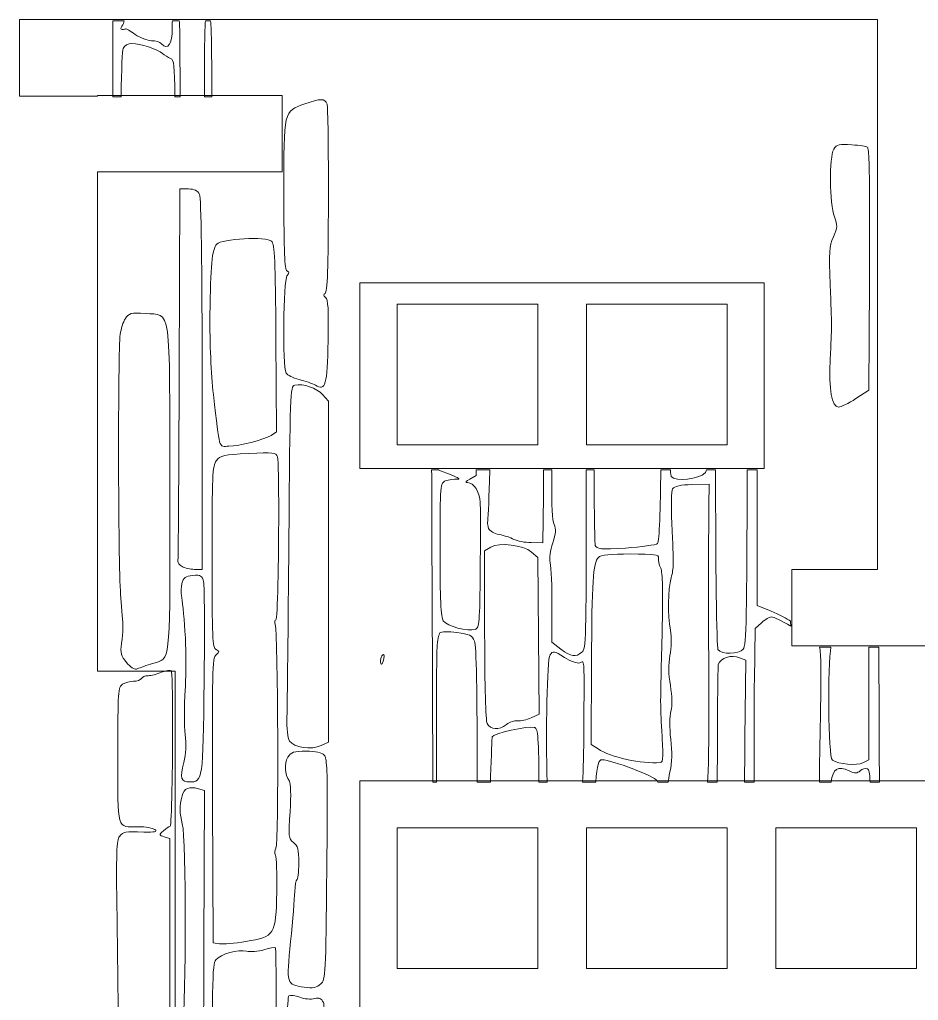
# Model space of a CAD drawing. Header units: centimetres. Extents: x -18.3 to 18.3, y -25.5 to 25.5.
# Drawn here: x -1.98 to 2.72, y 20.07 to 25.2 of the extents above; entities that cross this region are included whole.
import ezdxf

# ---------------------------------------------------------------- set-up
doc = ezdxf.new("R2010")
doc.units = ezdxf.units.CM
doc.header["$MEASUREMENT"] = 0
doc.layers.add('layer 1', color=7, linetype='Continuous')

msp = doc.modelspace()

# ---------------------------------------------------------------- linework, layer by layer
at = {"layer": 'layer 1', "color": 1, "lineweight": 9}
for points, knots in [([(-1.97826, 25.20175), (-1.97826, 25.20175), (-1.97826, 24.80188), (-1.97826, 24.80188), (-1.97826, 24.80188), (-1.97826, 24.80188), (-1.57164, 24.80188), (-1.57164, 24.80188), (-1.57164, 24.80188), (-1.57164, 24.80188), (-1.57164, 24.80524), (-1.57164, 24.80524), (-1.57164, 24.80524), (-1.57164, 24.80524), (-0.60547, 24.80524), (-0.60547, 24.80524), (-0.60547, 24.80524), (-0.60547, 24.80524), (-0.60547, 24.40535), (-0.60547, 24.40535), (-0.60547, 24.40535), (-0.60547, 24.40535), (-1.57164, 24.40535), (-1.57164, 24.40535), (-1.57164, 24.40535), (-1.57164, 24.40535), (-1.57164, 21.7928), (-1.57164, 21.7928), (-1.57164, 21.7928), (-1.57164, 21.7928), (-1.16516, 21.7928), (-1.16516, 21.7928), (-1.16516, 21.7928), (-1.16516, 21.7928), (-1.16516, 15.45714), (-1.16516, 15.45714), (-1.16516, 15.45714), (-1.16516, 15.45714), (-1.57164, 15.45714), (-1.57164, 15.45714), (-1.57164, 15.45714), (-1.57164, 15.45714), (-1.57164, 12.84796), (-1.57164, 12.84796), (-1.57164, 12.84796), (-1.57164, 12.84796), (-0.60547, 12.84796), (-0.60547, 12.84796), (-0.60547, 12.84796), (-0.60547, 12.84796), (-0.60547, 12.44795), (-0.60547, 12.44795), (-0.60547, 12.44795), (-0.60547, 12.44795), (-1.57164, 12.44795), (-1.57164, 12.44795), (-1.57164, 12.44795), (-1.57164, 12.44795), (-1.57164, 12.44731), (-1.57164, 12.44731), (-1.57164, 12.44731), (-1.57164, 12.44731), (-1.97826, 12.44731), (-1.97826, 12.44731), (-1.97826, 12.44731), (-1.97826, 12.44731), (-1.97826, 12.04734), (-1.97826, 12.04734), (-1.97826, 12.04734), (-1.97826, 12.04734), (2.50958, 12.04734), (2.50958, 12.04734), (2.50958, 12.04734), (2.50958, 12.04734), (2.50958, 14.94119), (2.50958, 14.94119), (2.50958, 14.94119), (2.50958, 14.94119), (2.07228, 14.94119), (2.07228, 14.94119), (2.07228, 14.94119), (2.07228, 14.94119), (2.07228, 15.34116), (2.07228, 15.34116), (2.07228, 15.34116), (2.07228, 15.34116), (3.17612, 15.34116), (3.17612, 15.34116), (3.17612, 15.34116), (3.17612, 15.34116), (3.17612, 15.34322), (3.17612, 15.34322), (3.17612, 15.34322), (3.17612, 15.34322), (6.14884, 15.34322), (6.14884, 15.34322), (6.14884, 15.34322), (6.14884, 15.34322), (6.14884, 21.92831), (6.14884, 21.92831), (6.14884, 21.92831), (6.14884, 21.92831), (3.85012, 21.92831), (3.85012, 21.92831), (3.85012, 21.92831), (3.85012, 21.92831), (3.85012, 21.92592), (3.85012, 21.92592), (3.85012, 21.92592), (3.85012, 21.92592), (2.06087, 21.92592), (2.06087, 21.92592), (2.06087, 21.92592), (2.06087, 21.92592), (2.06087, 22.3259), (2.06087, 22.3259), (2.06087, 22.3259), (2.06087, 22.3259), (2.50958, 22.3259), (2.50958, 22.3259), (2.50958, 22.3259), (2.50958, 22.3259), (2.50958, 25.20175), (2.50958, 25.20175), (2.50958, 25.20175), (2.50958, 25.20175), (-1.97826, 25.20175), (-1.97826, 25.20175)], [0, 0, 0, 0, 0.030303, 0.030303, 0.030303, 0.030303, 0.0606061, 0.0606061, 0.0606061, 0.0606061, 0.0909091, 0.0909091, 0.0909091, 0.0909091, 0.1212121, 0.1212121, 0.1212121, 0.1212121, 0.1515152, 0.1515152, 0.1515152, 0.1515152, 0.1818182, 0.1818182, 0.1818182, 0.1818182, 0.2121212, 0.2121212, 0.2121212, 0.2121212, 0.2424242, 0.2424242, 0.2424242, 0.2424242, 0.2727273, 0.2727273, 0.2727273, 0.2727273, 0.3030303, 0.3030303, 0.3030303, 0.3030303, 0.3333333, 0.3333333, 0.3333333, 0.3333333, 0.3636364, 0.3636364, 0.3636364, 0.3636364, 0.3939394, 0.3939394, 0.3939394, 0.3939394, 0.4242424, 0.4242424, 0.4242424, 0.4242424, 0.4545455, 0.4545455, 0.4545455, 0.4545455, 0.4848485, 0.4848485, 0.4848485, 0.4848485, 0.5151515, 0.5151515, 0.5151515, 0.5151515, 0.5454545, 0.5454545, 0.5454545, 0.5454545, 0.5757576, 0.5757576, 0.5757576, 0.5757576, 0.6060606, 0.6060606, 0.6060606, 0.6060606, 0.6363636, 0.6363636, 0.6363636, 0.6363636, 0.6666667, 0.6666667, 0.6666667, 0.6666667, 0.6969697, 0.6969697, 0.6969697, 0.6969697, 0.7272727, 0.7272727, 0.7272727, 0.7272727, 0.7575758, 0.7575758, 0.7575758, 0.7575758, 0.7878788, 0.7878788, 0.7878788, 0.7878788, 0.8181818, 0.8181818, 0.8181818, 0.8181818, 0.8484848, 0.8484848, 0.8484848, 0.8484848, 0.8787879, 0.8787879, 0.8787879, 0.8787879, 0.9090909, 0.9090909, 0.9090909, 0.9090909, 0.9393939, 0.9393939, 0.9393939, 0.9393939, 1, 1, 1, 1]), ([(0.7316, 23.71332), (0.7316, 23.71332), (0.7316, 22.97746), (0.7316, 22.97746), (0.7316, 22.97746), (0.7316, 22.97746), (-0.00425, 22.97746), (-0.00425, 22.97746), (-0.00425, 22.97746), (-0.00425, 22.97746), (-0.00425, 23.71332), (-0.00425, 23.71332), (-0.00425, 23.71332), (-0.00425, 23.71332), (0.7316, 23.71332), (0.7316, 23.71332)], [0, 0, 0, 0, 0.2, 0.2, 0.2, 0.2, 0.4, 0.4, 0.4, 0.4, 0.6, 0.6, 0.6, 0.6, 1, 1, 1, 1]), ([(1.72185, 23.71332), (1.72185, 23.71332), (1.72185, 22.97746), (1.72185, 22.97746), (1.72185, 22.97746), (1.72185, 22.97746), (0.98599, 22.97746), (0.98599, 22.97746), (0.98599, 22.97746), (0.98599, 22.97746), (0.98599, 23.71332), (0.98599, 23.71332), (0.98599, 23.71332), (0.98599, 23.71332), (1.72185, 23.71332), (1.72185, 23.71332)], [0, 0, 0, 0, 0.2, 0.2, 0.2, 0.2, 0.4, 0.4, 0.4, 0.4, 0.6, 0.6, 0.6, 0.6, 1, 1, 1, 1]), ([(0.7316, 20.97297), (0.7316, 20.97297), (0.7316, 20.23711), (0.7316, 20.23711), (0.7316, 20.23711), (0.7316, 20.23711), (-0.00425, 20.23711), (-0.00425, 20.23711), (-0.00425, 20.23711), (-0.00425, 20.23711), (-0.00425, 20.97297), (-0.00425, 20.97297), (-0.00425, 20.97297), (-0.00425, 20.97297), (0.7316, 20.97297), (0.7316, 20.97297)], [0, 0, 0, 0, 0.2, 0.2, 0.2, 0.2, 0.4, 0.4, 0.4, 0.4, 0.6, 0.6, 0.6, 0.6, 1, 1, 1, 1]), ([(1.72185, 20.97297), (1.72185, 20.97297), (1.72185, 20.23711), (1.72185, 20.23711), (1.72185, 20.23711), (1.72185, 20.23711), (0.98599, 20.23711), (0.98599, 20.23711), (0.98599, 20.23711), (0.98599, 20.23711), (0.98599, 20.97297), (0.98599, 20.97297), (0.98599, 20.97297), (0.98599, 20.97297), (1.72185, 20.97297), (1.72185, 20.97297)], [0, 0, 0, 0, 0.2, 0.2, 0.2, 0.2, 0.4, 0.4, 0.4, 0.4, 0.6, 0.6, 0.6, 0.6, 1, 1, 1, 1]), ([(2.71224, 20.97297), (2.71224, 20.97297), (2.71224, 20.23711), (2.71224, 20.23711), (2.71224, 20.23711), (2.71224, 20.23711), (1.97636, 20.23711), (1.97636, 20.23711), (1.97636, 20.23711), (1.97636, 20.23711), (1.97636, 20.97297), (1.97636, 20.97297), (1.97636, 20.97297), (1.97636, 20.97297), (2.71224, 20.97297), (2.71224, 20.97297)], [0, 0, 0, 0, 0.2, 0.2, 0.2, 0.2, 0.4, 0.4, 0.4, 0.4, 0.6, 0.6, 0.6, 0.6, 1, 1, 1, 1])]:
    msp.add_open_spline(points, degree=3, knots=knots, dxfattribs=at)
at = {"layer": 'layer 1', "color": 2, "lineweight": 9}
for points, knots in [([(-1.13814, 24.7983), (-1.13911, 24.92597), (-1.1402, 25.06927), (-1.14053, 25.11702), (-1.14053, 25.11702), (-1.14075, 25.15162), (-1.14139, 25.17659), (-1.14292, 25.1948), (-1.14292, 25.1948), (-1.14292, 25.1948), (-1.17927, 25.1948), (-1.17927, 25.1948), (-1.17927, 25.1948), (-1.17991, 25.1845), (-1.18013, 25.17203), (-1.18013, 25.15684), (-1.18013, 25.15684), (-1.18013, 25.07308), (-1.20335, 25.03869), (-1.23546, 25.07494), (-1.23546, 25.07494), (-1.24359, 25.08405), (-1.26725, 25.09152), (-1.28817, 25.09152), (-1.28817, 25.09152), (-1.3091, 25.09152), (-1.34729, 25.10618), (-1.37312, 25.12418), (-1.37312, 25.12418), (-1.39895, 25.14218), (-1.4215, 25.15542), (-1.42326, 25.15348), (-1.42326, 25.15348), (-1.42497, 25.15162), (-1.43311, 25.15001), (-1.44102, 25.15001), (-1.44102, 25.15001), (-1.45091, 25.15001), (-1.45144, 25.15598), (-1.44278, 25.16834), (-1.44278, 25.16834), (-1.43658, 25.17723), (-1.43278, 25.18622), (-1.43106, 25.1948), (-1.43106, 25.1948), (-1.43106, 25.1948), (-1.49127, 25.1948), (-1.49127, 25.1948), (-1.49127, 25.1948), (-1.49127, 25.1948), (-1.49127, 24.83626), (-1.49127, 24.83626), (-1.49127, 24.83626), (-1.49127, 24.81988), (-1.49138, 24.81327), (-1.49138, 24.7983), (-1.49138, 24.7983), (-1.49138, 24.7983), (-1.44767, 24.7983), (-1.44767, 24.7983), (-1.44767, 24.7983), (-1.44527, 24.94658), (-1.44169, 25.04228), (-1.43725, 25.05127), (-1.43725, 25.05127), (-1.4302, 25.06527), (-1.40937, 25.07688), (-1.39092, 25.07688), (-1.39092, 25.07688), (-1.34751, 25.07688), (-1.25618, 25.04736), (-1.23124, 25.02533), (-1.23124, 25.02533), (-1.22059, 25.01592), (-1.2016, 25.00409), (-1.18913, 24.9991), (-1.18913, 24.9991), (-1.17058, 24.9917), (-1.16711, 24.96265), (-1.16666, 24.7983), (-1.16666, 24.7983), (-1.16666, 24.7983), (-1.13814, 24.7983), (-1.13814, 24.7983)], [0, 0, 0, 0, 0.0454545, 0.0454545, 0.0454545, 0.0454545, 0.0909091, 0.0909091, 0.0909091, 0.0909091, 0.1363636, 0.1363636, 0.1363636, 0.1363636, 0.1818182, 0.1818182, 0.1818182, 0.1818182, 0.2272727, 0.2272727, 0.2272727, 0.2272727, 0.2727273, 0.2727273, 0.2727273, 0.2727273, 0.3181818, 0.3181818, 0.3181818, 0.3181818, 0.3636364, 0.3636364, 0.3636364, 0.3636364, 0.4090909, 0.4090909, 0.4090909, 0.4090909, 0.4545455, 0.4545455, 0.4545455, 0.4545455, 0.5, 0.5, 0.5, 0.5, 0.5454545, 0.5454545, 0.5454545, 0.5454545, 0.5909091, 0.5909091, 0.5909091, 0.5909091, 0.6363636, 0.6363636, 0.6363636, 0.6363636, 0.6818182, 0.6818182, 0.6818182, 0.6818182, 0.7272727, 0.7272727, 0.7272727, 0.7272727, 0.7727273, 0.7727273, 0.7727273, 0.7727273, 0.8181818, 0.8181818, 0.8181818, 0.8181818, 0.8636364, 0.8636364, 0.8636364, 0.8636364, 0.9090909, 0.9090909, 0.9090909, 0.9090909, 1, 1, 1, 1]), ([(-0.97304, 24.7983), (-0.97326, 25.02004), (-0.97464, 25.14392), (-0.9792, 25.1948), (-0.9792, 25.1948), (-0.9792, 25.1948), (-1.00623, 25.1948), (-1.00623, 25.1948), (-1.00623, 25.1948), (-1.01056, 25.14467), (-1.01164, 25.03978), (-1.01164, 24.82399), (-1.01164, 24.82399), (-1.01164, 24.81435), (-1.01164, 24.80763), (-1.01164, 24.7983), (-1.01164, 24.7983), (-1.01164, 24.7983), (-0.97304, 24.7983), (-0.97304, 24.7983)], [0, 0, 0, 0, 0.1666667, 0.1666667, 0.1666667, 0.1666667, 0.3333333, 0.3333333, 0.3333333, 0.3333333, 0.5, 0.5, 0.5, 0.5, 0.6666667, 0.6666667, 0.6666667, 0.6666667, 1, 1, 1, 1]), ([(-0.36324, 24.25607), (-0.3641, 23.9022), (-0.36843, 23.77439), (-0.37974, 23.7692), (-0.37974, 23.7692), (-0.39101, 23.76398), (-0.39057, 23.75856), (-0.37788, 23.74848), (-0.37788, 23.74848), (-0.36465, 23.73795), (-0.3616, 23.68632), (-0.36496, 23.5213), (-0.36496, 23.5213), (-0.36952, 23.28838), (-0.37799, 23.25844), (-0.43051, 23.28882), (-0.43051, 23.28882), (-0.44667, 23.29815), (-0.48549, 23.31203), (-0.51685, 23.31961), (-0.51685, 23.31961), (-0.5482, 23.32723), (-0.57878, 23.34219), (-0.58475, 23.35284), (-0.58475, 23.35284), (-0.603, 23.38527), (-0.59853, 23.83874), (-0.57978, 23.86129), (-0.57978, 23.86129), (-0.56686, 23.8767), (-0.56686, 23.88192), (-0.57978, 23.88734), (-0.57978, 23.88734), (-0.59225, 23.89242), (-0.59606, 23.98585), (-0.59606, 24.28635), (-0.59606, 24.28635), (-0.59606, 24.73297), (-0.59919, 24.71932), (-0.48679, 24.76064), (-0.48679, 24.76064), (-0.40587, 24.79047), (-0.38048, 24.79027), (-0.37018, 24.76), (-0.37018, 24.76), (-0.36563, 24.74664), (-0.36246, 24.51991), (-0.36324, 24.25607)], [0, 0, 0, 0, 0.0769231, 0.0769231, 0.0769231, 0.0769231, 0.1538462, 0.1538462, 0.1538462, 0.1538462, 0.2307692, 0.2307692, 0.2307692, 0.2307692, 0.3076923, 0.3076923, 0.3076923, 0.3076923, 0.3846154, 0.3846154, 0.3846154, 0.3846154, 0.4615385, 0.4615385, 0.4615385, 0.4615385, 0.5384615, 0.5384615, 0.5384615, 0.5384615, 0.6153846, 0.6153846, 0.6153846, 0.6153846, 0.6923077, 0.6923077, 0.6923077, 0.6923077, 0.7692308, 0.7692308, 0.7692308, 0.7692308, 0.8461538, 0.8461538, 0.8461538, 0.8461538, 1, 1, 1, 1]), ([(2.46748, 24.17037), (2.46737, 24.07805), (2.46673, 23.96372), (2.4664, 23.82235), (2.4664, 23.82235), (2.4664, 23.82235), (2.46356, 23.26288), (2.46356, 23.26288), (2.46356, 23.26288), (2.46356, 23.26288), (2.39555, 23.21894), (2.39555, 23.21894), (2.39555, 23.21894), (2.35814, 23.19464), (2.31746, 23.17481), (2.30529, 23.1747), (2.30529, 23.1747), (2.2696, 23.17448), (2.25322, 23.26679), (2.26102, 23.42335), (2.26102, 23.42335), (2.27016, 23.60506), (2.27025, 23.59107), (2.26102, 23.81486), (2.26102, 23.81486), (2.25419, 23.98659), (2.25616, 24.01523), (2.27785, 24.06481), (2.27785, 24.06481), (2.30021, 24.11591), (2.30063, 24.12513), (2.28316, 24.17081), (2.28316, 24.17081), (2.25736, 24.23796), (2.25538, 24.48389), (2.28035, 24.52424), (2.28035, 24.52424), (2.29566, 24.54899), (2.30954, 24.55235), (2.37408, 24.54715), (2.37408, 24.54715), (2.41574, 24.54368), (2.45263, 24.53782), (2.45598, 24.53401), (2.45598, 24.53401), (2.46423, 24.52468), (2.46737, 24.44712), (2.46726, 24.17037), (2.46726, 24.17037), (2.46726, 24.17037), (2.46748, 24.17037), (2.46748, 24.17037)], [0, 0, 0, 0, 0.0714286, 0.0714286, 0.0714286, 0.0714286, 0.1428571, 0.1428571, 0.1428571, 0.1428571, 0.2142857, 0.2142857, 0.2142857, 0.2142857, 0.2857143, 0.2857143, 0.2857143, 0.2857143, 0.3571429, 0.3571429, 0.3571429, 0.3571429, 0.4285714, 0.4285714, 0.4285714, 0.4285714, 0.5, 0.5, 0.5, 0.5, 0.5714286, 0.5714286, 0.5714286, 0.5714286, 0.6428571, 0.6428571, 0.6428571, 0.6428571, 0.7142857, 0.7142857, 0.7142857, 0.7142857, 0.7857143, 0.7857143, 0.7857143, 0.7857143, 0.8571429, 0.8571429, 0.8571429, 0.8571429, 1, 1, 1, 1]), ([(-1.02381, 23.29262), (-1.02381, 23.29262), (-1.02381, 22.3259), (-1.02381, 22.3259), (-1.02381, 22.3259), (-1.02381, 22.3259), (-1.06363, 22.3259), (-1.06363, 22.3259), (-1.06363, 22.3259), (-1.08543, 22.3259), (-1.11459, 22.33262), (-1.12839, 22.34097), (-1.12839, 22.34097), (-1.14217, 22.34933), (-1.15203, 22.36083), (-1.15031, 22.36658), (-1.15031, 22.36658), (-1.14855, 22.37233), (-1.14564, 22.81333), (-1.14378, 23.34653), (-1.14378, 23.34653), (-1.14378, 23.34653), (-1.14031, 24.31595), (-1.14031, 24.31595), (-1.14031, 24.31595), (-1.14031, 24.31595), (-1.09551, 24.31595), (-1.09551, 24.31595), (-1.09551, 24.31595), (-1.06438, 24.31595), (-1.04657, 24.30718), (-1.03724, 24.28765), (-1.03724, 24.28765), (-1.02836, 24.26888), (-1.02381, 23.93105), (-1.02381, 23.29262)], [0, 0, 0, 0, 0.1, 0.1, 0.1, 0.1, 0.2, 0.2, 0.2, 0.2, 0.3, 0.3, 0.3, 0.3, 0.4, 0.4, 0.4, 0.4, 0.5, 0.5, 0.5, 0.5, 0.6, 0.6, 0.6, 0.6, 0.7, 0.7, 0.7, 0.7, 0.8, 0.8, 0.8, 0.8, 1, 1, 1, 1]), ([(-0.63391, 23.0445), (-0.63391, 23.0445), (-0.66265, 23.02703), (-0.66265, 23.02703), (-0.66265, 23.02703), (-0.70322, 23.00262), (-0.82679, 22.97085), (-0.88386, 22.97019), (-0.88386, 22.97019), (-0.93874, 22.96955), (-0.93041, 22.94211), (-0.96468, 23.24044), (-0.96468, 23.24044), (-0.97715, 23.34828), (-0.98409, 23.50916), (-0.98267, 23.65747), (-0.98267, 23.65747), (-0.9804, 23.91466), (-0.97226, 23.99951), (-0.94732, 24.02773), (-0.94732, 24.02773), (-0.92279, 24.05539), (-0.6849, 24.06775), (-0.66082, 24.04258), (-0.66082, 24.04258), (-0.64443, 24.02545), (-0.64074, 23.94538), (-0.6376, 23.53335), (-0.6376, 23.53335), (-0.6376, 23.53335), (-0.63391, 23.0445), (-0.63391, 23.0445)], [0, 0, 0, 0, 0.1111111, 0.1111111, 0.1111111, 0.1111111, 0.2222222, 0.2222222, 0.2222222, 0.2222222, 0.3333333, 0.3333333, 0.3333333, 0.3333333, 0.4444444, 0.4444444, 0.4444444, 0.4444444, 0.5555556, 0.5555556, 0.5555556, 0.5555556, 0.6666667, 0.6666667, 0.6666667, 0.6666667, 0.7777778, 0.7777778, 0.7777778, 0.7777778, 1, 1, 1, 1]), ([(1.91626, 23.8241), (1.91626, 23.8241), (1.91626, 22.85293), (1.91626, 22.85293), (1.91626, 22.85293), (1.91626, 22.85293), (-0.19866, 22.85293), (-0.19866, 22.85293), (-0.19866, 22.85293), (-0.19866, 22.85293), (-0.19866, 23.8241), (-0.19866, 23.8241), (-0.19866, 23.8241), (-0.19866, 23.8241), (1.91626, 23.8241), (1.91626, 23.8241)], [0, 0, 0, 0, 0.2, 0.2, 0.2, 0.2, 0.4, 0.4, 0.4, 0.4, 0.6, 0.6, 0.6, 0.6, 1, 1, 1, 1]), ([(-1.19249, 22.42907), (-1.19207, 21.80322), (-1.19727, 21.86104), (-1.29414, 21.8298), (-1.29414, 21.8298), (-1.32527, 21.81983), (-1.35816, 21.80831), (-1.36738, 21.80431), (-1.36738, 21.80431), (-1.3766, 21.80039), (-1.3997, 21.81569), (-1.41881, 21.83838), (-1.41881, 21.83838), (-1.44864, 21.87384), (-1.45222, 21.88762), (-1.44505, 21.93805), (-1.44505, 21.93805), (-1.43497, 22.00849), (-1.43486, 22.00207), (-1.45005, 22.19647), (-1.45005, 22.19647), (-1.46285, 22.35942), (-1.46469, 23.46609), (-1.45233, 23.55504), (-1.45233, 23.55504), (-1.44842, 23.58326), (-1.43617, 23.62056), (-1.4252, 23.63802), (-1.4252, 23.63802), (-1.4075, 23.66625), (-1.3959, 23.66916), (-1.32169, 23.66385), (-1.32169, 23.66385), (-1.18274, 23.654), (-1.19325, 23.72873), (-1.19283, 22.74151), (-1.19283, 22.74151), (-1.19272, 22.62195), (-1.19249, 22.51858), (-1.19249, 22.42907)], [0, 0, 0, 0, 0.0909091, 0.0909091, 0.0909091, 0.0909091, 0.1818182, 0.1818182, 0.1818182, 0.1818182, 0.2727273, 0.2727273, 0.2727273, 0.2727273, 0.3636364, 0.3636364, 0.3636364, 0.3636364, 0.4545455, 0.4545455, 0.4545455, 0.4545455, 0.5454545, 0.5454545, 0.5454545, 0.5454545, 0.6363636, 0.6363636, 0.6363636, 0.6363636, 0.7272727, 0.7272727, 0.7272727, 0.7272727, 0.8181818, 0.8181818, 0.8181818, 0.8181818, 1, 1, 1, 1]), ([(-0.36257, 23.20516), (-0.36257, 23.20516), (-0.36257, 21.42222), (-0.36257, 21.42222), (-0.36257, 21.42222), (-0.36257, 21.42222), (-0.40173, 21.40388), (-0.40173, 21.40388), (-0.40173, 21.40388), (-0.45175, 21.38045), (-0.5444, 21.39391), (-0.56631, 21.42774), (-0.56631, 21.42774), (-0.57695, 21.44424), (-0.58184, 21.49068), (-0.57989, 21.55674), (-0.57989, 21.55674), (-0.57825, 21.61359), (-0.57381, 22.0254), (-0.57023, 22.47203), (-0.57023, 22.47203), (-0.56381, 23.24705), (-0.56242, 23.28415), (-0.53951, 23.28915), (-0.53951, 23.28915), (-0.49493, 23.29878), (-0.42475, 23.27526), (-0.39362, 23.2401), (-0.39362, 23.2401), (-0.39362, 23.2401), (-0.36257, 23.20516), (-0.36257, 23.20516)], [0, 0, 0, 0, 0.1111111, 0.1111111, 0.1111111, 0.1111111, 0.2222222, 0.2222222, 0.2222222, 0.2222222, 0.3333333, 0.3333333, 0.3333333, 0.3333333, 0.4444444, 0.4444444, 0.4444444, 0.4444444, 0.5555556, 0.5555556, 0.5555556, 0.5555556, 0.6666667, 0.6666667, 0.6666667, 0.6666667, 0.7777778, 0.7777778, 0.7777778, 0.7777778, 1, 1, 1, 1]), ([(-0.62305, 22.62337), (-0.62327, 22.37614), (-0.62924, 22.06239), (-0.6376, 22.06239), (-0.6376, 22.06239), (-0.64507, 22.06239), (-0.64638, 22.05153), (-0.64085, 22.0369), (-0.64085, 22.0369), (-0.62622, 21.99838), (-0.62327, 20.88782), (-0.63771, 20.86688), (-0.63771, 20.86688), (-0.64454, 20.85721), (-0.64563, 20.84116), (-0.6403, 20.83141), (-0.6403, 20.83141), (-0.63488, 20.82163), (-0.63196, 20.73421), (-0.63369, 20.6369), (-0.63369, 20.6369), (-0.63749, 20.41386), (-0.64324, 20.40453), (-0.7948, 20.37934), (-0.7948, 20.37934), (-0.85303, 20.3697), (-0.91521, 20.36414), (-0.93299, 20.36709), (-0.93299, 20.36709), (-0.93299, 20.36709), (-0.96542, 20.37239), (-0.96542, 20.37239), (-0.96542, 20.37239), (-0.96542, 20.37239), (-0.96879, 21.11694), (-0.96879, 21.11694), (-0.96879, 21.11694), (-0.97184, 21.79453), (-0.9702, 21.8631), (-0.95079, 21.87915), (-0.95079, 21.87915), (-0.93104, 21.89553), (-0.93104, 21.89748), (-0.95068, 21.90606), (-0.95068, 21.90606), (-0.96979, 21.91431), (-0.97195, 21.96366), (-0.97195, 22.38958), (-0.97195, 22.38958), (-0.97195, 22.82005), (-0.96979, 22.86693), (-0.94926, 22.89459), (-0.94926, 22.89459), (-0.92941, 22.92128), (-0.90805, 22.92605), (-0.78155, 22.93256), (-0.78155, 22.93256), (-0.65168, 22.93916), (-0.63574, 22.93733), (-0.62977, 22.91464), (-0.62977, 22.91464), (-0.62502, 22.8962), (-0.62294, 22.77178), (-0.62305, 22.62337)], [0, 0, 0, 0, 0.0588235, 0.0588235, 0.0588235, 0.0588235, 0.1176471, 0.1176471, 0.1176471, 0.1176471, 0.1764706, 0.1764706, 0.1764706, 0.1764706, 0.2352941, 0.2352941, 0.2352941, 0.2352941, 0.2941176, 0.2941176, 0.2941176, 0.2941176, 0.3529412, 0.3529412, 0.3529412, 0.3529412, 0.4117647, 0.4117647, 0.4117647, 0.4117647, 0.4705882, 0.4705882, 0.4705882, 0.4705882, 0.5294118, 0.5294118, 0.5294118, 0.5294118, 0.5882353, 0.5882353, 0.5882353, 0.5882353, 0.6470588, 0.6470588, 0.6470588, 0.6470588, 0.7058824, 0.7058824, 0.7058824, 0.7058824, 0.7647059, 0.7647059, 0.7647059, 0.7647059, 0.8235294, 0.8235294, 0.8235294, 0.8235294, 0.8823529, 0.8823529, 0.8823529, 0.8823529, 1, 1, 1, 1]), ([(2.05448, 22.05381), (2.05448, 22.05415), (2.05373, 22.05437), (2.05329, 22.0547), (2.05329, 22.0547), (2.03832, 22.0665), (1.9933, 22.08994), (1.95314, 22.10685), (1.95314, 22.10685), (1.95314, 22.10685), (1.88015, 22.13768), (1.88015, 22.13768), (1.88015, 22.13768), (1.88015, 22.13768), (1.88015, 22.82211), (1.88015, 22.82211), (1.88015, 22.82211), (1.88015, 22.83024), (1.88015, 22.83796), (1.88015, 22.8461), (1.88015, 22.8461), (1.88015, 22.8461), (1.82708, 22.8461), (1.82708, 22.8461), (1.82708, 22.8461), (1.82588, 22.08475), (1.82241, 21.92614), (1.80703, 21.90878), (1.80703, 21.90878), (1.78295, 21.88154), (1.69397, 21.87993), (1.67444, 21.90651), (1.67444, 21.90651), (1.66686, 21.91692), (1.66253, 22.35553), (1.66144, 22.8461), (1.66144, 22.8461), (1.66144, 22.8461), (1.61371, 22.8461), (1.61371, 22.8461), (1.61371, 22.8461), (1.61176, 22.83827), (1.60938, 22.83341), (1.60687, 22.83035), (1.60687, 22.83035), (1.57791, 22.79769), (1.44999, 22.78403), (1.42983, 22.81149), (1.42983, 22.81149), (1.42841, 22.81344), (1.42699, 22.82733), (1.42558, 22.8461), (1.42558, 22.8461), (1.42558, 22.8461), (1.37514, 22.8461), (1.37514, 22.8461), (1.37514, 22.8461), (1.37372, 22.64983), (1.3682, 22.46998), (1.35843, 22.4614), (1.35843, 22.4614), (1.34954, 22.45337), (1.27425, 22.44273), (1.19126, 22.43765), (1.19126, 22.43765), (1.06076, 22.42962), (1.03926, 22.43146), (1.03243, 22.45142), (1.03243, 22.45142), (1.02971, 22.45956), (1.02744, 22.62153), (1.02604, 22.8461), (1.02604, 22.8461), (1.02604, 22.8461), (0.98547, 22.8461), (0.98547, 22.8461), (0.98547, 22.8461), (0.98547, 22.78459), (0.98569, 22.74356), (0.98569, 22.66774), (0.98569, 22.66774), (0.98569, 21.96519), (0.98416, 21.91062), (0.963, 21.89262), (0.963, 21.89262), (0.93004, 21.86429), (0.90681, 21.86777), (0.853, 21.90898), (0.853, 21.90898), (0.853, 21.90898), (0.80506, 21.94589), (0.80506, 21.94589), (0.80506, 21.94589), (0.80506, 21.94589), (0.80581, 22.13216), (0.80581, 22.13216), (0.80581, 22.13216), (0.80636, 22.23466), (0.80245, 22.33697), (0.79734, 22.35942), (0.79734, 22.35942), (0.79148, 22.38547), (0.79603, 22.42355), (0.80992, 22.46476), (0.80992, 22.46476), (0.82708, 22.51522), (0.82858, 22.53593), (0.81697, 22.56035), (0.81697, 22.56035), (0.80764, 22.57999), (0.80331, 22.66189), (0.80517, 22.78414), (0.80517, 22.78414), (0.80536, 22.80117), (0.80517, 22.82613), (0.80536, 22.8461), (0.80536, 22.8461), (0.80536, 22.8461), (0.76187, 22.8461), (0.76187, 22.8461), (0.76187, 22.8461), (0.76198, 22.8386), (0.7622, 22.83296), (0.7622, 22.8246), (0.7622, 22.8246), (0.76251, 22.79228), (0.76231, 22.75367), (0.76176, 22.70766), (0.76176, 22.70766), (0.76176, 22.70766), (0.75884, 22.46487), (0.75884, 22.46487), (0.75884, 22.46487), (0.75884, 22.46487), (0.69774, 22.46573), (0.69774, 22.46573), (0.69774, 22.46573), (0.66422, 22.46618), (0.62334, 22.47398), (0.60707, 22.48298), (0.60707, 22.48298), (0.59069, 22.49201), (0.55608, 22.50328), (0.53003, 22.50817), (0.53003, 22.50817), (0.50401, 22.51294), (0.47915, 22.52713), (0.47493, 22.53963), (0.47493, 22.53963), (0.47071, 22.5521), (0.46843, 22.56674), (0.46982, 22.57216), (0.46982, 22.57216), (0.47135, 22.57749), (0.47568, 22.67372), (0.4796, 22.78589), (0.4796, 22.78589), (0.4796, 22.78589), (0.48165, 22.8461), (0.48165, 22.8461), (0.48165, 22.8461), (0.48165, 22.8461), (0.40897, 22.8461), (0.40897, 22.8461), (0.40897, 22.8461), (0.40897, 22.8461), (0.40886, 22.81691), (0.40886, 22.81691), (0.40886, 22.81691), (0.40886, 22.81691), (0.37642, 22.79847), (0.37642, 22.79847), (0.37642, 22.79847), (0.35615, 22.78686), (0.35179, 22.77981), (0.3647, 22.7797), (0.3647, 22.7797), (0.39703, 22.77936), (0.42827, 22.73034), (0.43099, 22.67566), (0.43099, 22.67566), (0.43174, 22.662), (0.43208, 22.61545), (0.43196, 22.55155), (0.43196, 22.55155), (0.43196, 22.48764), (0.43163, 22.40641), (0.43088, 22.3232), (0.43088, 22.3232), (0.4285, 22.04568), (0.42633, 22.01976), (0.40483, 22.01216), (0.40483, 22.01216), (0.3672, 21.9986), (0.25611, 22.02812), (0.23767, 22.05653), (0.23767, 22.05653), (0.22498, 22.07628), (0.22084, 22.16762), (0.22084, 22.43015), (0.22084, 22.43015), (0.22084, 22.77742), (0.22084, 22.77753), (0.25003, 22.78859), (0.25003, 22.78859), (0.26608, 22.79466), (0.29375, 22.79847), (0.31154, 22.79728), (0.31154, 22.79728), (0.32976, 22.79597), (0.31558, 22.80594), (0.27922, 22.82005), (0.27922, 22.82005), (0.27922, 22.82005), (0.21434, 22.84532), (0.21434, 22.84532), (0.21434, 22.84532), (0.21434, 22.84532), (0.21434, 22.8461), (0.21434, 22.8461), (0.21434, 22.8461), (0.21434, 22.8461), (0.17682, 22.8461), (0.17682, 22.8461), (0.17682, 22.8461), (0.17821, 22.69432), (0.1781, 22.49623), (0.1791, 22.2223), (0.1791, 22.2223), (0.1791, 22.2223), (0.18266, 21.21239), (0.18266, 21.21239), (0.18266, 21.21239), (0.18266, 21.21239), (0.20231, 21.21239), (0.20231, 21.21239), (0.20231, 21.21239), (0.2012, 21.53883), (0.20165, 21.85507), (0.20546, 21.91614), (0.20546, 21.91614), (0.20773, 21.95228), (0.21412, 21.98733), (0.21987, 21.99393), (0.21987, 21.99393), (0.22562, 22.00043), (0.26544, 22.00143), (0.3084, 21.99588), (0.3084, 21.99588), (0.37415, 21.98755), (0.38889, 21.98027), (0.40094, 21.95033), (0.40094, 21.95033), (0.4105, 21.92656), (0.41494, 21.69299), (0.41516, 21.21239), (0.41516, 21.21239), (0.41516, 21.21239), (0.48449, 21.21239), (0.48449, 21.21239), (0.48449, 21.21239), (0.48479, 21.22303), (0.48501, 21.23214), (0.48546, 21.24344), (0.48546, 21.24344), (0.48957, 21.35181), (0.49282, 21.4449), (0.49293, 21.45009), (0.49293, 21.45009), (0.49315, 21.46614), (0.68594, 21.509), (0.7135, 21.49914), (0.7135, 21.49914), (0.73052, 21.49295), (0.73626, 21.47928), (0.73832, 21.21239), (0.73832, 21.21239), (0.73832, 21.21239), (0.78031, 21.21239), (0.78031, 21.21239), (0.78031, 21.21239), (0.77434, 21.46854), (0.77956, 21.8541), (0.79614, 21.8796), (0.79614, 21.8796), (0.80992, 21.90087), (0.81719, 21.89945), (0.87102, 21.86548), (0.87102, 21.86548), (0.90443, 21.84443), (0.93989, 21.83185), (0.95173, 21.83696), (0.95173, 21.83696), (0.97069, 21.84521), (0.97427, 21.86463), (0.97408, 21.7136), (0.97408, 21.7136), (0.97397, 21.66328), (0.97352, 21.59395), (0.973, 21.49914), (0.973, 21.49914), (0.97222, 21.36603), (0.9708, 21.27707), (0.96583, 21.21239), (0.96583, 21.21239), (0.96583, 21.21239), (1.03549, 21.21239), (1.03549, 21.21239), (1.03549, 21.21239), (1.04131, 21.30299), (1.05087, 21.33087), (1.06781, 21.33034), (1.06781, 21.33034), (1.11858, 21.32848), (1.34226, 21.24364), (1.35714, 21.22053), (1.35714, 21.22053), (1.35834, 21.21881), (1.35943, 21.21586), (1.36039, 21.21239), (1.36039, 21.21239), (1.36039, 21.21239), (1.41397, 21.21239), (1.41397, 21.21239), (1.41397, 21.21239), (1.41475, 21.22433), (1.41777, 21.24095), (1.42341, 21.26655), (1.42341, 21.26655), (1.43427, 21.31635), (1.43558, 21.36842), (1.42755, 21.43796), (1.42755, 21.43796), (1.42038, 21.4987), (1.42071, 21.55588), (1.4283, 21.58418), (1.4283, 21.58418), (1.43643, 21.61509), (1.43547, 21.66033), (1.42538, 21.7186), (1.42538, 21.7186), (1.41475, 21.78053), (1.41419, 21.82685), (1.4233, 21.87546), (1.4233, 21.87546), (1.43102, 21.91603), (1.43188, 21.9703), (1.42558, 22.00718), (1.42558, 22.00718), (1.41149, 22.08983), (1.41322, 22.21817), (1.42938, 22.28196), (1.42938, 22.28196), (1.4436, 22.33806), (1.44371, 22.33567), (1.43296, 22.56729), (1.43296, 22.56729), (1.42894, 22.6558), (1.43091, 22.73707), (1.4373, 22.74792), (1.4373, 22.74792), (1.44501, 22.76061), (1.48037, 22.7682), (1.53841, 22.76983), (1.53841, 22.76983), (1.53841, 22.76983), (1.6277, 22.77223), (1.6277, 22.77223), (1.6277, 22.77223), (1.6277, 22.77223), (1.62673, 22.66241), (1.62673, 22.66241), (1.62673, 22.66241), (1.62498, 22.48234), (1.62476, 22.05186), (1.62673, 21.62345), (1.62673, 21.62345), (1.62748, 21.42027), (1.62423, 21.24658), (1.61956, 21.21239), (1.61956, 21.21239), (1.61956, 21.21239), (1.67078, 21.21239), (1.67078, 21.21239), (1.67078, 21.21239), (1.67164, 21.54644), (1.67325, 21.82014), (1.67608, 21.82883), (1.67608, 21.82883), (1.68736, 21.86332), (1.74377, 21.8809), (1.7874, 21.86332), (1.7874, 21.86332), (1.7874, 21.86332), (1.81994, 21.8503), (1.81994, 21.8503), (1.81994, 21.8503), (1.81994, 21.8503), (1.81539, 21.44054), (1.81539, 21.44054), (1.81539, 21.44054), (1.81408, 21.31426), (1.81397, 21.28391), (1.8133, 21.21239), (1.8133, 21.21239), (1.8133, 21.21239), (1.86399, 21.21239), (1.86399, 21.21239), (1.86399, 21.21239), (1.86322, 21.43035), (1.86322, 21.63972), (1.86485, 21.74334), (1.86485, 21.74334), (1.86485, 21.74334), (1.86832, 22.01693), (1.86832, 22.01693), (1.86832, 22.01693), (1.86832, 22.01693), (1.90226, 22.04698), (1.90226, 22.04698), (1.90226, 22.04698), (1.92081, 22.06359), (1.94425, 22.07714), (1.95413, 22.07714), (1.95413, 22.07714), (1.96564, 22.07714), (2.00838, 22.05589), (2.05511, 22.02962), (2.05511, 22.02962), (2.05511, 22.02962), (2.05448, 22.05381), (2.05448, 22.05381)], [0, 0, 0, 0, 0.0091743, 0.0091743, 0.0091743, 0.0091743, 0.0183486, 0.0183486, 0.0183486, 0.0183486, 0.0275229, 0.0275229, 0.0275229, 0.0275229, 0.0366972, 0.0366972, 0.0366972, 0.0366972, 0.0458716, 0.0458716, 0.0458716, 0.0458716, 0.0550459, 0.0550459, 0.0550459, 0.0550459, 0.0642202, 0.0642202, 0.0642202, 0.0642202, 0.0733945, 0.0733945, 0.0733945, 0.0733945, 0.0825688, 0.0825688, 0.0825688, 0.0825688, 0.0917431, 0.0917431, 0.0917431, 0.0917431, 0.1009174, 0.1009174, 0.1009174, 0.1009174, 0.1100917, 0.1100917, 0.1100917, 0.1100917, 0.1192661, 0.1192661, 0.1192661, 0.1192661, 0.1284404, 0.1284404, 0.1284404, 0.1284404, 0.1376147, 0.1376147, 0.1376147, 0.1376147, 0.146789, 0.146789, 0.146789, 0.146789, 0.1559633, 0.1559633, 0.1559633, 0.1559633, 0.1651376, 0.1651376, 0.1651376, 0.1651376, 0.1743119, 0.1743119, 0.1743119, 0.1743119, 0.1834862, 0.1834862, 0.1834862, 0.1834862, 0.1926606, 0.1926606, 0.1926606, 0.1926606, 0.2018349, 0.2018349, 0.2018349, 0.2018349, 0.2110092, 0.2110092, 0.2110092, 0.2110092, 0.2201835, 0.2201835, 0.2201835, 0.2201835, 0.2293578, 0.2293578, 0.2293578, 0.2293578, 0.2385321, 0.2385321, 0.2385321, 0.2385321, 0.2477064, 0.2477064, 0.2477064, 0.2477064, 0.2568807, 0.2568807, 0.2568807, 0.2568807, 0.266055, 0.266055, 0.266055, 0.266055, 0.2752294, 0.2752294, 0.2752294, 0.2752294, 0.2844037, 0.2844037, 0.2844037, 0.2844037, 0.293578, 0.293578, 0.293578, 0.293578, 0.3027523, 0.3027523, 0.3027523, 0.3027523, 0.3119266, 0.3119266, 0.3119266, 0.3119266, 0.3211009, 0.3211009, 0.3211009, 0.3211009, 0.3302752, 0.3302752, 0.3302752, 0.3302752, 0.3394495, 0.3394495, 0.3394495, 0.3394495, 0.3486239, 0.3486239, 0.3486239, 0.3486239, 0.3577982, 0.3577982, 0.3577982, 0.3577982, 0.3669725, 0.3669725, 0.3669725, 0.3669725, 0.3761468, 0.3761468, 0.3761468, 0.3761468, 0.3853211, 0.3853211, 0.3853211, 0.3853211, 0.3944954, 0.3944954, 0.3944954, 0.3944954, 0.4036697, 0.4036697, 0.4036697, 0.4036697, 0.412844, 0.412844, 0.412844, 0.412844, 0.4220183, 0.4220183, 0.4220183, 0.4220183, 0.4311927, 0.4311927, 0.4311927, 0.4311927, 0.440367, 0.440367, 0.440367, 0.440367, 0.4495413, 0.4495413, 0.4495413, 0.4495413, 0.4587156, 0.4587156, 0.4587156, 0.4587156, 0.4678899, 0.4678899, 0.4678899, 0.4678899, 0.4770642, 0.4770642, 0.4770642, 0.4770642, 0.4862385, 0.4862385, 0.4862385, 0.4862385, 0.4954128, 0.4954128, 0.4954128, 0.4954128, 0.5045872, 0.5045872, 0.5045872, 0.5045872, 0.5137615, 0.5137615, 0.5137615, 0.5137615, 0.5229358, 0.5229358, 0.5229358, 0.5229358, 0.5321101, 0.5321101, 0.5321101, 0.5321101, 0.5412844, 0.5412844, 0.5412844, 0.5412844, 0.5504587, 0.5504587, 0.5504587, 0.5504587, 0.559633, 0.559633, 0.559633, 0.559633, 0.5688073, 0.5688073, 0.5688073, 0.5688073, 0.5779817, 0.5779817, 0.5779817, 0.5779817, 0.587156, 0.587156, 0.587156, 0.587156, 0.5963303, 0.5963303, 0.5963303, 0.5963303, 0.6055046, 0.6055046, 0.6055046, 0.6055046, 0.6146789, 0.6146789, 0.6146789, 0.6146789, 0.6238532, 0.6238532, 0.6238532, 0.6238532, 0.6330275, 0.6330275, 0.6330275, 0.6330275, 0.6422018, 0.6422018, 0.6422018, 0.6422018, 0.6513761, 0.6513761, 0.6513761, 0.6513761, 0.6605505, 0.6605505, 0.6605505, 0.6605505, 0.6697248, 0.6697248, 0.6697248, 0.6697248, 0.6788991, 0.6788991, 0.6788991, 0.6788991, 0.6880734, 0.6880734, 0.6880734, 0.6880734, 0.6972477, 0.6972477, 0.6972477, 0.6972477, 0.706422, 0.706422, 0.706422, 0.706422, 0.7155963, 0.7155963, 0.7155963, 0.7155963, 0.7247706, 0.7247706, 0.7247706, 0.7247706, 0.733945, 0.733945, 0.733945, 0.733945, 0.7431193, 0.7431193, 0.7431193, 0.7431193, 0.7522936, 0.7522936, 0.7522936, 0.7522936, 0.7614679, 0.7614679, 0.7614679, 0.7614679, 0.7706422, 0.7706422, 0.7706422, 0.7706422, 0.7798165, 0.7798165, 0.7798165, 0.7798165, 0.7889908, 0.7889908, 0.7889908, 0.7889908, 0.7981651, 0.7981651, 0.7981651, 0.7981651, 0.8073394, 0.8073394, 0.8073394, 0.8073394, 0.8165138, 0.8165138, 0.8165138, 0.8165138, 0.8256881, 0.8256881, 0.8256881, 0.8256881, 0.8348624, 0.8348624, 0.8348624, 0.8348624, 0.8440367, 0.8440367, 0.8440367, 0.8440367, 0.853211, 0.853211, 0.853211, 0.853211, 0.8623853, 0.8623853, 0.8623853, 0.8623853, 0.8715596, 0.8715596, 0.8715596, 0.8715596, 0.8807339, 0.8807339, 0.8807339, 0.8807339, 0.8899083, 0.8899083, 0.8899083, 0.8899083, 0.8990826, 0.8990826, 0.8990826, 0.8990826, 0.9082569, 0.9082569, 0.9082569, 0.9082569, 0.9174312, 0.9174312, 0.9174312, 0.9174312, 0.9266055, 0.9266055, 0.9266055, 0.9266055, 0.9357798, 0.9357798, 0.9357798, 0.9357798, 0.9449541, 0.9449541, 0.9449541, 0.9449541, 0.9541284, 0.9541284, 0.9541284, 0.9541284, 0.9633028, 0.9633028, 0.9633028, 0.9633028, 0.9724771, 0.9724771, 0.9724771, 0.9724771, 0.9816514, 0.9816514, 0.9816514, 0.9816514, 1, 1, 1, 1]), ([(0.73974, 21.56868), (0.73974, 21.56868), (0.69745, 21.54894), (0.69745, 21.54894), (0.69745, 21.54894), (0.67422, 21.53808), (0.64209, 21.53113), (0.62615, 21.53342), (0.62615, 21.53342), (0.61021, 21.5358), (0.58418, 21.52733), (0.56811, 21.51475), (0.56811, 21.51475), (0.52864, 21.4835), (0.48382, 21.4859), (0.46755, 21.52008), (0.46755, 21.52008), (0.45921, 21.53774), (0.4541, 21.71229), (0.4541, 21.98591), (0.4541, 21.98591), (0.4541, 21.98591), (0.4541, 22.42332), (0.4541, 22.42332), (0.4541, 22.42332), (0.4541, 22.42332), (0.48598, 22.44251), (0.48598, 22.44251), (0.48598, 22.44251), (0.52906, 22.46867), (0.6562, 22.45315), (0.69972, 22.41649), (0.69972, 22.41649), (0.69972, 22.41649), (0.73279, 22.38861), (0.73279, 22.38861), (0.73279, 22.38861), (0.73279, 22.38861), (0.73974, 21.56868), (0.73974, 21.56868)], [0, 0, 0, 0, 0.0909091, 0.0909091, 0.0909091, 0.0909091, 0.1818182, 0.1818182, 0.1818182, 0.1818182, 0.2727273, 0.2727273, 0.2727273, 0.2727273, 0.3636364, 0.3636364, 0.3636364, 0.3636364, 0.4545455, 0.4545455, 0.4545455, 0.4545455, 0.5454545, 0.5454545, 0.5454545, 0.5454545, 0.6363636, 0.6363636, 0.6363636, 0.6363636, 0.7272727, 0.7272727, 0.7272727, 0.7272727, 0.8181818, 0.8181818, 0.8181818, 0.8181818, 1, 1, 1, 1]), ([(1.38544, 21.35136), (1.38459, 21.32437), (1.38055, 21.31546), (1.37264, 21.31482), (1.37264, 21.31482), (1.27533, 21.30732), (1.11228, 21.34323), (1.04729, 21.38652), (1.04729, 21.38652), (1.04729, 21.38652), (1.0116, 21.41027), (1.0116, 21.41027), (1.0116, 21.41027), (1.0116, 21.41027), (1.01313, 21.8351), (1.01313, 21.8351), (1.01313, 21.8351), (1.01455, 22.26299), (1.02071, 22.35662), (1.04915, 22.38883), (1.04915, 22.38883), (1.05945, 22.40043), (1.11575, 22.4063), (1.21642, 22.4063), (1.21642, 22.4063), (1.34196, 22.4063), (1.36745, 22.40272), (1.36409, 22.38525), (1.36409, 22.38525), (1.36181, 22.37364), (1.36667, 22.34997), (1.37481, 22.33273), (1.37481, 22.33273), (1.38533, 22.3104), (1.38739, 22.21264), (1.38197, 21.99535), (1.38197, 21.99535), (1.37223, 21.60598), (1.37223, 21.61218), (1.38197, 21.45151), (1.38197, 21.45151), (1.38361, 21.42449), (1.3847, 21.40257), (1.38522, 21.38478), (1.38522, 21.38478), (1.38522, 21.37145), (1.386, 21.36039), (1.38522, 21.35136), (1.38522, 21.35136), (1.38522, 21.35136), (1.38544, 21.35136), (1.38544, 21.35136)], [0, 0, 0, 0, 0.0714286, 0.0714286, 0.0714286, 0.0714286, 0.1428571, 0.1428571, 0.1428571, 0.1428571, 0.2142857, 0.2142857, 0.2142857, 0.2142857, 0.2857143, 0.2857143, 0.2857143, 0.2857143, 0.3571429, 0.3571429, 0.3571429, 0.3571429, 0.4285714, 0.4285714, 0.4285714, 0.4285714, 0.5, 0.5, 0.5, 0.5, 0.5714286, 0.5714286, 0.5714286, 0.5714286, 0.6428571, 0.6428571, 0.6428571, 0.6428571, 0.7142857, 0.7142857, 0.7142857, 0.7142857, 0.7857143, 0.7857143, 0.7857143, 0.7857143, 0.8571429, 0.8571429, 0.8571429, 0.8571429, 1, 1, 1, 1]), ([(-1.01164, 21.9307), (-1.01186, 21.87135), (-1.0123, 21.80714), (-1.01305, 21.74107), (-1.01305, 21.74107), (-1.01892, 21.22119), (-1.02, 21.21381), (-1.08909, 21.21381), (-1.08909, 21.21381), (-1.13489, 21.21381), (-1.14097, 21.23389), (-1.1197, 21.31624), (-1.1197, 21.31624), (-1.10843, 21.36028), (-1.10603, 21.40877), (-1.11254, 21.46256), (-1.11254, 21.46256), (-1.11787, 21.50684), (-1.11776, 21.61153), (-1.11232, 21.69516), (-1.11232, 21.69516), (-1.10679, 21.77881), (-1.10734, 21.91712), (-1.11339, 22.0024), (-1.11339, 22.0024), (-1.11959, 22.08778), (-1.12773, 22.17076), (-1.13153, 22.18681), (-1.13153, 22.18681), (-1.13542, 22.20298), (-1.13434, 22.23261), (-1.12926, 22.25266), (-1.12926, 22.25266), (-1.12187, 22.28196), (-1.11048, 22.29021), (-1.0724, 22.29379), (-1.0724, 22.29379), (-1.0303, 22.29779), (-1.02369, 22.29379), (-1.01611, 22.25993), (-1.01611, 22.25993), (-1.01264, 22.24411), (-1.011, 22.10883), (-1.01164, 21.9307)], [0, 0, 0, 0, 0.0833333, 0.0833333, 0.0833333, 0.0833333, 0.1666667, 0.1666667, 0.1666667, 0.1666667, 0.25, 0.25, 0.25, 0.25, 0.3333333, 0.3333333, 0.3333333, 0.3333333, 0.4166667, 0.4166667, 0.4166667, 0.4166667, 0.5, 0.5, 0.5, 0.5, 0.5833333, 0.5833333, 0.5833333, 0.5833333, 0.6666667, 0.6666667, 0.6666667, 0.6666667, 0.75, 0.75, 0.75, 0.75, 0.8333333, 0.8333333, 0.8333333, 0.8333333, 1, 1, 1, 1]), ([(2.51955, 21.21239), (2.51814, 21.30593), (2.51717, 21.41441), (2.51695, 21.53364), (2.51695, 21.53364), (2.51695, 21.53364), (2.51609, 21.91898), (2.51609, 21.91898), (2.51609, 21.91898), (2.51609, 21.91898), (2.46315, 21.91898), (2.46315, 21.91898), (2.46315, 21.91898), (2.46315, 21.91898), (2.46315, 21.33012), (2.46315, 21.33012), (2.46315, 21.33012), (2.46315, 21.33012), (2.43191, 21.31395), (2.43191, 21.31395), (2.43191, 21.31395), (2.40077, 21.2979), (2.30335, 21.30657), (2.27296, 21.32795), (2.27296, 21.32795), (2.2506, 21.34367), (2.24694, 21.83241), (2.26558, 21.91898), (2.26558, 21.91898), (2.26558, 21.91898), (2.20581, 21.91898), (2.20581, 21.91898), (2.20581, 21.91898), (2.21406, 21.8849), (2.21503, 21.79314), (2.2107, 21.57224), (2.2107, 21.57224), (2.20701, 21.38544), (2.20528, 21.29474), (2.20495, 21.21239), (2.20495, 21.21239), (2.20495, 21.21239), (2.26733, 21.21239), (2.26733, 21.21239), (2.26733, 21.21239), (2.27372, 21.28272), (2.30063, 21.29996), (2.36061, 21.27185), (2.36061, 21.27185), (2.39047, 21.25786), (2.40261, 21.25797), (2.4178, 21.27218), (2.4178, 21.27218), (2.42844, 21.28205), (2.4459, 21.28641), (2.45674, 21.28174), (2.45674, 21.28174), (2.46315, 21.27891), (2.46759, 21.26372), (2.47051, 21.21239), (2.47051, 21.21239), (2.47051, 21.21239), (2.51955, 21.21239), (2.51955, 21.21239)], [0, 0, 0, 0, 0.0588235, 0.0588235, 0.0588235, 0.0588235, 0.1176471, 0.1176471, 0.1176471, 0.1176471, 0.1764706, 0.1764706, 0.1764706, 0.1764706, 0.2352941, 0.2352941, 0.2352941, 0.2352941, 0.2941176, 0.2941176, 0.2941176, 0.2941176, 0.3529412, 0.3529412, 0.3529412, 0.3529412, 0.4117647, 0.4117647, 0.4117647, 0.4117647, 0.4705882, 0.4705882, 0.4705882, 0.4705882, 0.5294118, 0.5294118, 0.5294118, 0.5294118, 0.5882353, 0.5882353, 0.5882353, 0.5882353, 0.6470588, 0.6470588, 0.6470588, 0.6470588, 0.7058824, 0.7058824, 0.7058824, 0.7058824, 0.7647059, 0.7647059, 0.7647059, 0.7647059, 0.8235294, 0.8235294, 0.8235294, 0.8235294, 0.8823529, 0.8823529, 0.8823529, 0.8823529, 1, 1, 1, 1]), ([(-0.07194, 21.86832), (-0.07129, 21.87765), (-0.0738, 21.88209), (-0.07869, 21.87873), (-0.07869, 21.87873), (-0.08518, 21.87418), (-0.0904, 21.86104), (-0.0904, 21.84943), (-0.0904, 21.84943), (-0.0904, 21.81916), (-0.0816, 21.82338), (-0.07369, 21.85757), (-0.07369, 21.85757), (-0.07282, 21.86168), (-0.07227, 21.86526), (-0.07205, 21.86832), (-0.07205, 21.86832), (-0.07205, 21.86832), (-0.07194, 21.86832), (-0.07194, 21.86832)], [0, 0, 0, 0, 0.1666667, 0.1666667, 0.1666667, 0.1666667, 0.3333333, 0.3333333, 0.3333333, 0.3333333, 0.5, 0.5, 0.5, 0.5, 0.6666667, 0.6666667, 0.6666667, 0.6666667, 1, 1, 1, 1]), ([(-1.17796, 21.53342), (-1.17774, 21.29701), (-1.18305, 20.98577), (-1.19088, 20.98274), (-1.19088, 20.98274), (-1.19683, 20.98047), (-1.21268, 20.96908), (-1.22624, 20.95736), (-1.22624, 20.95736), (-1.2499, 20.93686), (-1.24979, 20.93597), (-1.22157, 20.92698), (-1.22157, 20.92698), (-1.22157, 20.92698), (-1.19238, 20.91765), (-1.19238, 20.91765), (-1.19238, 20.91765), (-1.19238, 20.91765), (-1.19238, 20.19743), (-1.19238, 20.19743), (-1.19238, 20.19743), (-1.19238, 19.37867), (-1.18544, 19.42858), (-1.29958, 19.42858), (-1.29958, 19.42858), (-1.33244, 19.42858), (-1.36316, 19.42152), (-1.36793, 19.41294), (-1.36793, 19.41294), (-1.37356, 19.40264), (-1.38418, 19.40525), (-1.39917, 19.42067), (-1.39917, 19.42067), (-1.41175, 19.43347), (-1.43084, 19.44008), (-1.44158, 19.43541), (-1.44158, 19.43541), (-1.45427, 19.42988), (-1.4636, 19.43747), (-1.46816, 19.45699), (-1.46816, 19.45699), (-1.47196, 19.47348), (-1.4713, 19.48704), (-1.46663, 19.48704), (-1.46663, 19.48704), (-1.46196, 19.48704), (-1.45927, 19.62701), (-1.46055, 19.79798), (-1.46055, 19.79798), (-1.46196, 19.96905), (-1.46566, 20.28866), (-1.4688, 20.50833), (-1.4688, 20.50833), (-1.47358, 20.84421), (-1.47152, 20.91125), (-1.45569, 20.92914), (-1.45569, 20.92914), (-1.43367, 20.95389), (-1.43061, 20.95442), (-1.32855, 20.95172), (-1.32855, 20.95172), (-1.27234, 20.95019), (-1.25606, 20.95366), (-1.27018, 20.96442), (-1.27018, 20.96442), (-1.28081, 20.97255), (-1.31975, 20.97938), (-1.35662, 20.97949), (-1.35662, 20.97949), (-1.47272, 20.9798), (-1.46458, 20.95184), (-1.46458, 21.35376), (-1.46458, 21.35376), (-1.46458, 21.69127), (-1.46327, 21.7111), (-1.43953, 21.72543), (-1.43953, 21.72543), (-1.42575, 21.73379), (-1.39981, 21.74051), (-1.3819, 21.74051), (-1.3819, 21.74051), (-1.36413, 21.74051), (-1.34591, 21.74712), (-1.34144, 21.75515), (-1.34144, 21.75515), (-1.33699, 21.76317), (-1.32105, 21.76981), (-1.30597, 21.76981), (-1.30597, 21.76981), (-1.29089, 21.76981), (-1.2592, 21.77773), (-1.23579, 21.78728), (-1.23579, 21.78728), (-1.21224, 21.7968), (-1.18925, 21.8005), (-1.18469, 21.79531), (-1.18469, 21.79531), (-1.18013, 21.79008), (-1.17808, 21.67522), (-1.17796, 21.53342)], [0, 0, 0, 0, 0.0384615, 0.0384615, 0.0384615, 0.0384615, 0.0769231, 0.0769231, 0.0769231, 0.0769231, 0.1153846, 0.1153846, 0.1153846, 0.1153846, 0.1538462, 0.1538462, 0.1538462, 0.1538462, 0.1923077, 0.1923077, 0.1923077, 0.1923077, 0.2307692, 0.2307692, 0.2307692, 0.2307692, 0.2692308, 0.2692308, 0.2692308, 0.2692308, 0.3076923, 0.3076923, 0.3076923, 0.3076923, 0.3461538, 0.3461538, 0.3461538, 0.3461538, 0.3846154, 0.3846154, 0.3846154, 0.3846154, 0.4230769, 0.4230769, 0.4230769, 0.4230769, 0.4615385, 0.4615385, 0.4615385, 0.4615385, 0.5, 0.5, 0.5, 0.5, 0.5384615, 0.5384615, 0.5384615, 0.5384615, 0.5769231, 0.5769231, 0.5769231, 0.5769231, 0.6153846, 0.6153846, 0.6153846, 0.6153846, 0.6538462, 0.6538462, 0.6538462, 0.6538462, 0.6923077, 0.6923077, 0.6923077, 0.6923077, 0.7307692, 0.7307692, 0.7307692, 0.7307692, 0.7692308, 0.7692308, 0.7692308, 0.7692308, 0.8076923, 0.8076923, 0.8076923, 0.8076923, 0.8461538, 0.8461538, 0.8461538, 0.8461538, 0.8846154, 0.8846154, 0.8846154, 0.8846154, 0.9230769, 0.9230769, 0.9230769, 0.9230769, 1, 1, 1, 1]), ([(-0.3691, 21.05445), (-0.36932, 20.977), (-0.37018, 20.87968), (-0.37138, 20.7571), (-0.37138, 20.7571), (-0.3769, 20.20273), (-0.37799, 20.18126), (-0.40326, 20.15696), (-0.40326, 20.15696), (-0.42334, 20.13752), (-0.44339, 20.13386), (-0.49005, 20.14047), (-0.49005, 20.14047), (-0.58355, 20.15391), (-0.58377, 20.15469), (-0.5609, 20.37967), (-0.5609, 20.37967), (-0.54984, 20.48837), (-0.54007, 20.6052), (-0.5392, 20.63939), (-0.5392, 20.63939), (-0.53832, 20.67366), (-0.53334, 20.70166), (-0.52801, 20.70166), (-0.52801, 20.70166), (-0.5226, 20.70166), (-0.51826, 20.74082), (-0.51826, 20.78856), (-0.51826, 20.78856), (-0.51826, 20.86068), (-0.52293, 20.87935), (-0.5457, 20.89737), (-0.5457, 20.89737), (-0.57175, 20.91798), (-0.57284, 20.92675), (-0.56392, 21.05956), (-0.56392, 21.05956), (-0.55839, 21.14407), (-0.55959, 21.2072), (-0.56709, 21.21795), (-0.56709, 21.21795), (-0.59169, 21.25319), (-0.5955, 21.31048), (-0.57553, 21.34281), (-0.57553, 21.34281), (-0.55895, 21.3695), (-0.54309, 21.3747), (-0.47952, 21.3747), (-0.47952, 21.3747), (-0.43017, 21.3747), (-0.39676, 21.36723), (-0.38448, 21.35345), (-0.38448, 21.35345), (-0.37246, 21.33976), (-0.36832, 21.28694), (-0.3691, 21.05445)], [0, 0, 0, 0, 0.0666667, 0.0666667, 0.0666667, 0.0666667, 0.1333333, 0.1333333, 0.1333333, 0.1333333, 0.2, 0.2, 0.2, 0.2, 0.2666667, 0.2666667, 0.2666667, 0.2666667, 0.3333333, 0.3333333, 0.3333333, 0.3333333, 0.4, 0.4, 0.4, 0.4, 0.4666667, 0.4666667, 0.4666667, 0.4666667, 0.5333333, 0.5333333, 0.5333333, 0.5333333, 0.6, 0.6, 0.6, 0.6, 0.6666667, 0.6666667, 0.6666667, 0.6666667, 0.7333333, 0.7333333, 0.7333333, 0.7333333, 0.8, 0.8, 0.8, 0.8, 0.8666667, 0.8666667, 0.8666667, 0.8666667, 1, 1, 1, 1]), ([(-1.01067, 21.16923), (-1.01067, 21.16923), (-1.01403, 20.34809), (-1.01403, 20.34809), (-1.01403, 20.34809), (-1.01708, 19.58274), (-1.01892, 19.52578), (-1.04019, 19.51059), (-1.04019, 19.51059), (-1.05755, 19.49823), (-1.07143, 19.49973), (-1.09843, 19.51689), (-1.09843, 19.51689), (-1.13306, 19.5387), (-1.13414, 19.54359), (-1.13826, 19.68514), (-1.13826, 19.68514), (-1.14064, 19.76531), (-1.13523, 19.87705), (-1.1262, 19.93337), (-1.1262, 19.93337), (-1.10614, 20.05909), (-1.1069, 20.91656), (-1.1272, 20.99413), (-1.1272, 20.99413), (-1.14195, 21.05087), (-1.14237, 21.08603), (-1.12892, 21.14049), (-1.12892, 21.14049), (-1.11917, 21.18018), (-1.09149, 21.19212), (-1.04213, 21.17823), (-1.04213, 21.17823), (-1.04213, 21.17823), (-1.01067, 21.16923), (-1.01067, 21.16923)], [0, 0, 0, 0, 0.1, 0.1, 0.1, 0.1, 0.2, 0.2, 0.2, 0.2, 0.3, 0.3, 0.3, 0.3, 0.4, 0.4, 0.4, 0.4, 0.5, 0.5, 0.5, 0.5, 0.6, 0.6, 0.6, 0.6, 0.7, 0.7, 0.7, 0.7, 0.8, 0.8, 0.8, 0.8, 1, 1, 1, 1]), ([(3.89689, 21.21934), (3.89689, 21.21934), (3.89689, 16.02961), (3.89689, 16.02961), (3.89689, 16.02961), (3.89689, 16.02961), (-0.19866, 16.02961), (-0.19866, 16.02961), (-0.19866, 16.02961), (-0.19866, 16.02961), (-0.19866, 21.21934), (-0.19866, 21.21934), (-0.19866, 21.21934), (-0.19866, 21.21934), (3.89689, 21.21934), (3.89689, 21.21934)], [0, 0, 0, 0, 0.2, 0.2, 0.2, 0.2, 0.4, 0.4, 0.4, 0.4, 0.6, 0.6, 0.6, 0.6, 1, 1, 1, 1]), ([(-0.62533, 18.46502), (-0.63424, 18.44797), (-0.63402, 18.39481), (-0.63205, 18.22798), (-0.63205, 18.22798), (-0.63055, 18.09312), (-0.63391, 17.96695), (-0.63965, 17.94754), (-0.63965, 17.94754), (-0.64616, 17.92518), (-0.6453, 17.91562), (-0.63716, 17.92138), (-0.63716, 17.92138), (-0.6248, 17.92996), (-0.6236, 17.85619), (-0.63043, 17.48257), (-0.63043, 17.48257), (-0.63324, 17.32546), (-0.62174, 17.3361), (-0.80357, 17.3245), (-0.80357, 17.3245), (-0.9073, 17.31788), (-0.93235, 17.3205), (-0.94937, 17.33979), (-0.94937, 17.33979), (-0.96751, 17.36018), (-0.96998, 17.43028), (-0.96998, 17.91802), (-0.96998, 17.91802), (-0.96998, 18.28589), (-0.9714, 18.415), (-0.97964, 18.4558), (-0.97964, 18.4558), (-0.97401, 18.55364), (-0.9727, 18.78709), (-0.9727, 19.32507), (-0.9727, 19.32507), (-0.9727, 20.14924), (-0.97031, 20.26327), (-0.95273, 20.28321), (-0.95273, 20.28321), (-0.92507, 20.31437), (-0.83559, 20.33954), (-0.79121, 20.32857), (-0.79121, 20.32857), (-0.77102, 20.32349), (-0.73014, 20.32684), (-0.70029, 20.33584), (-0.70029, 20.33584), (-0.67046, 20.34496), (-0.64346, 20.3494), (-0.64018, 20.34581), (-0.64018, 20.34581), (-0.63694, 20.34215), (-0.63358, 19.90048), (-0.6326, 19.36434), (-0.6326, 19.36434), (-0.63163, 18.80239), (-0.63077, 18.56589), (-0.62533, 18.46502)], [0, 0, 0, 0, 0.0625, 0.0625, 0.0625, 0.0625, 0.125, 0.125, 0.125, 0.125, 0.1875, 0.1875, 0.1875, 0.1875, 0.25, 0.25, 0.25, 0.25, 0.3125, 0.3125, 0.3125, 0.3125, 0.375, 0.375, 0.375, 0.375, 0.4375, 0.4375, 0.4375, 0.4375, 0.5, 0.5, 0.5, 0.5, 0.5625, 0.5625, 0.5625, 0.5625, 0.625, 0.625, 0.625, 0.625, 0.6875, 0.6875, 0.6875, 0.6875, 0.75, 0.75, 0.75, 0.75, 0.8125, 0.8125, 0.8125, 0.8125, 0.875, 0.875, 0.875, 0.875, 1, 1, 1, 1]), ([(-0.3756, 19.46046), (-0.3756, 18.92531), (-0.37701, 18.89005), (-0.3987, 18.88365), (-0.3987, 18.88365), (-0.43558, 18.8728), (-0.5432, 18.90948), (-0.56361, 18.93984), (-0.56361, 18.93984), (-0.57889, 18.96283), (-0.58225, 19.06407), (-0.58259, 19.52642), (-0.58259, 19.52642), (-0.58281, 19.89085), (-0.57837, 20.0885), (-0.56978, 20.09448), (-0.56978, 20.09448), (-0.56253, 20.09956), (-0.53682, 20.09641), (-0.51273, 20.08742), (-0.51273, 20.08742), (-0.48863, 20.0785), (-0.45425, 20.07525), (-0.43625, 20.08036), (-0.43625, 20.08036), (-0.41151, 20.08742), (-0.40023, 20.08242), (-0.38959, 20.06007), (-0.38959, 20.06007), (-0.38026, 20.04021), (-0.3756, 19.84124), (-0.3756, 19.46046)], [0, 0, 0, 0, 0.1111111, 0.1111111, 0.1111111, 0.1111111, 0.2222222, 0.2222222, 0.2222222, 0.2222222, 0.3333333, 0.3333333, 0.3333333, 0.3333333, 0.4444444, 0.4444444, 0.4444444, 0.4444444, 0.5555556, 0.5555556, 0.5555556, 0.5555556, 0.6666667, 0.6666667, 0.6666667, 0.6666667, 0.7777778, 0.7777778, 0.7777778, 0.7777778, 1, 1, 1, 1])]:
    msp.add_open_spline(points, degree=3, knots=knots, dxfattribs=at)

doc.saveas('drawing.dxf')
